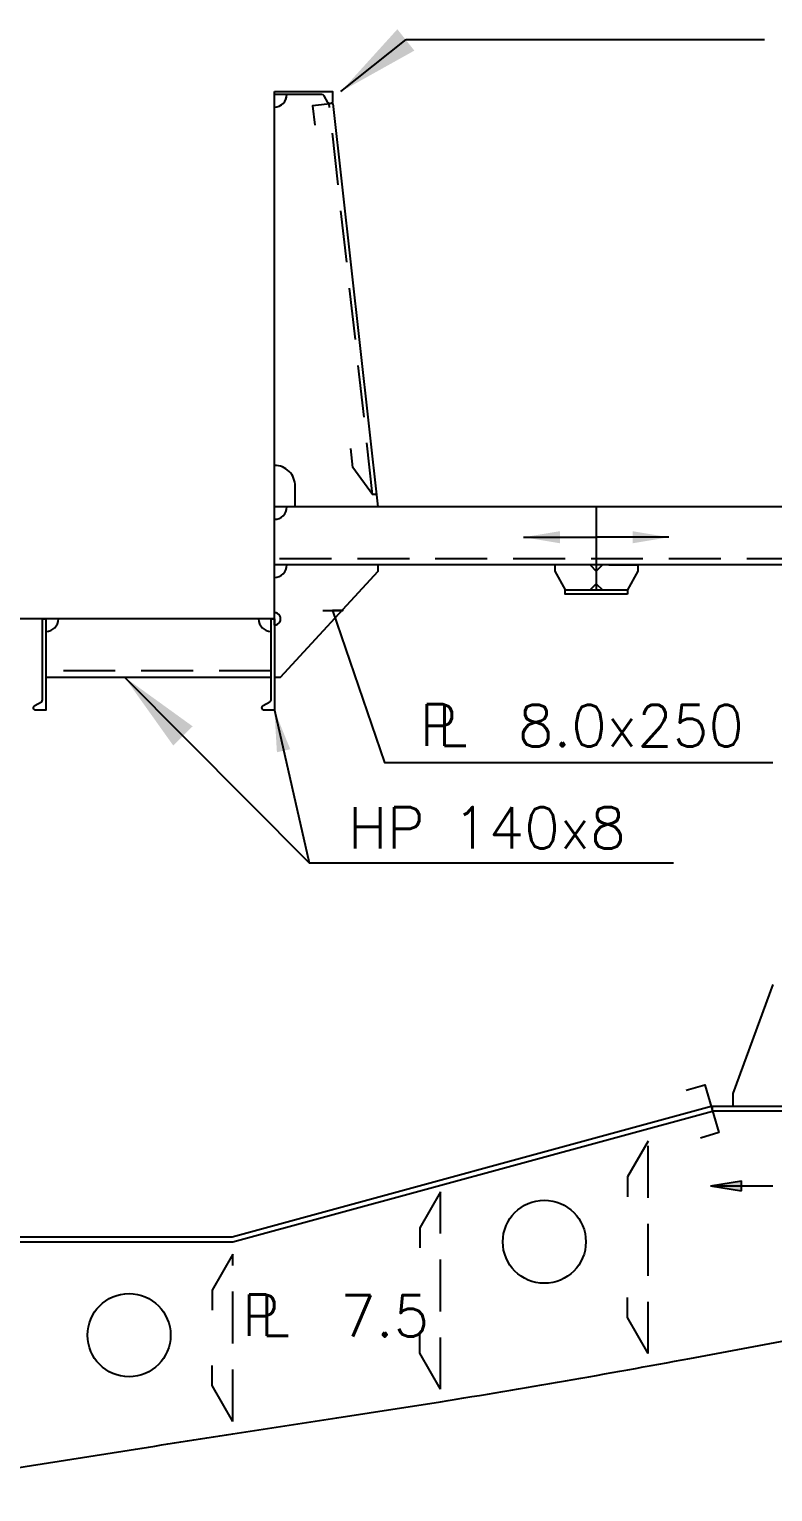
# Model space of a CAD drawing. Extents: x 53504 to 217282, y 25397 to 142583.
# Drawn here: x 172543 to 174333, y 133324 to 136846 of the extents above; entities that cross this region are included whole.
import ezdxf

# ---------------------------------------------------------------- set-up
doc = ezdxf.new("R2010")
doc.units = 0
doc.header["$LTSCALE"] = 250
doc.linetypes.add('DASHED', pattern=[0.75, 0.5, -0.25])
doc.layers.get('0').update_dxf_attribs({"linetype": 'CONTINUOUS'})
for name, color, linetype in [('035', 2, 'CONTINUOUS'), ('S0CO1', 1, 'CONTINUOUS'), ('S0CO2', 2, 'CONTINUOUS'), ('S0CO5', 4, 'CONTINUOUS'), ('S0DA1', 1, 'DASHED'), ('S0DA2', 2, 'DASHED'), ('S0TX2', 2, 'CONTINUOUS')]:
    doc.layers.add(name, color=color, linetype=linetype)
doc.styles.add('ROMANS', font='romans', dxfattribs={"height": 100})
doc.dimstyles.new('ORGINAL', dxfattribs={"dimscale": 100, "dimtxt": 1.8, "dimasz": 2, "dimexe": 0.5, "dimexo": 1, "dimgap": 0.5, "dimtad": 1, "dimdec": 0, "dimdsep": 46, "dimtxsty": 'ROMANS', "dimcen": 0, "dimclrd": 1, "dimclre": 1, "dimclrt": 2, "dimadec": 3, "dimazin": 2, "dimtfac": 1, "dimtdec": 0, "dimtmove": 0, "dimatfit": 3, "dimfxl": 1, "dimtvp": 100, "dimtolj": 1, "dimarcsym": 0})
doc.dimstyles.get("Standard").update_dxf_attribs({"dimscale": 50, "dimtxt": 2, "dimasz": 2, "dimexe": 0.5, "dimexo": 1, "dimgap": 1, "dimtad": 1, "dimdsep": 46, "dimtxsty": 'ROMANS', "dimcen": 1.5, "dimclrd": 1, "dimclre": 1, "dimclrt": 2, "dimazin": 2, "dimtfac": 1, "dimtmove": 2, "dimatfit": 3, "dimfxl": 1, "dimtvp": 100, "dimtolj": 1, "dimarcsym": 0})

# ---------------------------------------------------------------- blocks, each defined once
blk = doc.blocks.new('PILD')
at = {"color": 1, "linetype": 'ByBlock'}
blk.add_line((0, 0), (250, 0), dxfattribs=at)
blk.add_solid([(125, 20.8), (125, -20.8), (0, 0)], dxfattribs=at)
blk = doc.blocks.new('PILC')
at = {"color": 1, "linetype": 'ByBlock'}
blk.add_line((0, 0), (-250, 0), dxfattribs=at)
blk.add_solid([(-125, 20.8), (-125, -20.8), (0, 0)], dxfattribs=at)
blk = doc.blocks.new('PLT-FORBI')
at = {"layer": 'S0CO1'}
for name, p in [('PILD', (-250, 0)), ('PILC', (250, 0))]:
    blk.add_blockref(name, p, dxfattribs=at)
blk = doc.blocks.new('240x8')
at = {"color": 0}
blk.add_lwpolyline([(0, 0), (0, -220), (-24, -220, -0.767327), (-27, -208.8), (-10.8, -199.4, 0.267949), (-8, -194.7), (-8, 0)], format="xyb", close=True, dxfattribs=at)
blk = doc.blocks.new('PLDIM2')
at = {"layer": 'S0TX2', "style": 'ROMANS'}
for s, p in [('P', (-19.2, 0.3)), ('L', (22.8, 0.3))]:
    blk.add_text(s, height=100, dxfattribs=at).set_placement(p)
blk.add_attdef('XX.X', (168.5, -1.5), '', height=100, dxfattribs=at)
blk = doc.blocks.new('FF')
at = {"color": 0}
blk.add_lwpolyline([(0, 0), (140, 0), (140, -23, -0.767327), (128.8, -26), (119.6, -10, 0.267949), (114.4, -7), (0, -7)], format="xyb", close=True, dxfattribs=at)
blk = doc.blocks.new('ST10005')
at = {"color": 1}
for p, q in [((0, 0), (2, 0.317)), ((0, 0), (2, -0.317)), ((0, 0), (4, 0)), ((2, 0.317), (2, -0.317))]:
    blk.add_line(p, q, dxfattribs=at)
blk.add_solid([(0, 0), (2, 0.317), (0, 0), (2, -0.317)], dxfattribs=at)

msp = doc.modelspace()

# ---------------------------------------------------------------- linework, layer by layer
at = {"layer": '035', "color": 0}
for p, q in [((174333.047, 134546.227), (174236.583, 134283.227)), ((174236.583, 134283.227), (174236.583, 134253.227))]:
    msp.add_line(p, q, dxfattribs=at)
at = {"layer": 'S0CO1', "color": 0}
for p, q in [((173383.047, 135696.227), (173274.679, 136667.706)), ((176833.047, 135556.227), (173133.047, 135556.227)), ((173893.047, 135556.227), (173908.047, 135541.227)), ((173923.047, 135556.227), (173908.047, 135541.227)), ((173908.047, 135511.227), (173893.047, 135496.227)), ((173908.047, 135511.227), (173923.047, 135496.227)), ((172583.047, 135286.385), (173125.047, 135286.385))]:
    msp.add_line(p, q, dxfattribs=at)
for points in [[(173274.679, 136667.706), (173224.987, 136662.163), (173230.237, 136615.102)], [(173379.7, 135726.227), (173369.638, 135726.227), (173322.204, 135790.647), (173317.097, 135836.427)], [(173133.047, 135286.385), (173148.047, 135286.385), (173383.047, 135541.227), (173383.047, 135556.227)], [(173878.047, 135556.227), (173808.047, 135556.227), (173808.047, 135541.227), (173833.047, 135496.227)], [(173938.047, 135556.227), (174008.047, 135556.227), (174008.047, 135541.227), (173983.047, 135496.227)], [(174124.797, 134291.164), (174169.09, 134304.446), (174203.557, 134189.502), (174159.263, 134176.22)], [(172093.047, 133938.389), (173031.286, 133938.389), (174184.6, 134252.721)], [(172093.047, 133926.389), (173033.047, 133926.389), (174188.047, 134241.227)], [(174033.047, 134168.976), (173983.047, 134082.373), (173983.047, 134034.215)], [(173533.047, 134046.312), (173483.047, 133959.709), (173483.047, 133911.551)], [(173033.047, 133896.389), (172983.047, 133809.786), (172983.047, 133761.629)], [(174033.047, 133657.001), (173983.047, 133743.603), (173983.047, 133791.761)], [(173533.047, 133571.142), (173483.047, 133657.745), (173483.047, 133705.903)], [(173033.047, 133493.881), (172983.047, 133580.483), (172983.047, 133628.641)]]:
    msp.add_lwpolyline(points, dxfattribs=at)
msp.add_lwpolyline([(173183.047, 135696.227), (173183.047, 135746.227, 0.41421362), (173133.047, 135796.227)], format="xyb", dxfattribs=at)
for centre in [(173783.047, 133926.273), (172783.047, 133701.389)]:
    msp.add_circle(centre, 100, dxfattribs=at)
for centre, radius, start, end in [((173133.047, 136689.227), 30, 270.000006, 0), ((173133.047, 136689.227), 30, 269.999941, 0.000006), ((173133.047, 135696.227), 30, 270.000007, 0), ((173133.047, 135556.227), 30, 270.000007, 0), ((173133.047, 135426.385), 15, 270, 90.000007), ((172583.047, 135426.385), 30, 270.000007, 0), ((173125.047, 135426.385), 30, 180, 269.999993)]:
    msp.add_arc(centre, radius, start, end, dxfattribs=at)
at = {"layer": 'S0CO2', "color": 0}
msp.add_lwpolyline([(173983.047, 135486.227), (173833.047, 135486.227), (173833.047, 135496.227), (173983.047, 135496.227)], close=True, dxfattribs=at)
msp.add_lwpolyline([(174571.097, 134241.227), (174188.047, 134241.227), (174188.047, 134253.227), (174571.097, 134253.227)], dxfattribs=at)
at = {"layer": 'S0CO5', "color": 0}
for p, q in [((176833.047, 135696.227), (173133.047, 135696.227)), ((173908.047, 135696.227), (173908.047, 135496.227)), ((173133.047, 135426.385), (170923.047, 135426.385))]:
    msp.add_line(p, q, dxfattribs=at)
msp.add_lwpolyline([(172033.047, 133324.41), (172133.047, 133324.311, 0.002307), (172533.047, 133384.964), (172783.033, 133424.506, -0.001231), (173033.047, 133463.881), (173283.104, 133502.146, 0.002418), (173533.047, 133541.142, 0.006276), (174133.746, 133645.597), (174733.047, 133757.803, 0.001073), (175061.937, 133820.223, 0.008304), (175389.603, 133888.782, 0.011927), (175714.18, 133970.527, 0.019183), (176033.047, 134072.294, 0.010623), (176164.708, 134123.141, 0.017778), (176293.271, 134181.381, 0.021351), (176416.854, 134249.471, 0.028506), (176533.047, 134329.522, 0.037503), (176649.198, 134434.571, 0.053094), (176744.533, 134558.818, 0.06083), (176809.262, 134701.119, 0.076496), (176833.047, 134855.628), (176833.047, 136696.227)], format="xyb", dxfattribs=at)
msp.add_lwpolyline([(173133.047, 135411.385), (173133.047, 136696.227)], dxfattribs=at)
at = {"layer": 'S0DA1', "color": 0}
for p, q in [((173369.638, 135726.227), (173264.74, 136666.597)), ((176833.047, 135571.227), (173133.047, 135571.227)), ((173125.047, 135301.385), (172583.047, 135301.385))]:
    msp.add_line(p, q, dxfattribs=at)
at = {"layer": 'S0DA2', "color": 0}
for p, q in [((174033.047, 133657.001), (174033.047, 134168.976)), ((173533.047, 133571.142), (173533.047, 134046.312)), ((173033.047, 133493.881), (173033.047, 133896.389))]:
    msp.add_line(p, q, dxfattribs=at)
at = {"layer": 'S0TX2', "color": 0}
msp.add_lwpolyline([(173249.669, 135446.418), (173297.977, 135446.418), (173272.977, 135446.418), (173397.952, 135080.519), (174332.94, 135080.519)], dxfattribs=at)

# ---------------------------------------------------------------- block references
at = {"layer": 'S0CO1', "color": 0, "xscale": -0.7, "yscale": 0.7, "zscale": 0.7}
msp.add_blockref('PLT-FORBI', (173908.047, 135623.084), dxfattribs=at)
at = {"layer": 'S0CO1', "color": 0, "xscale": -37.5, "yscale": 37.5, "zscale": 37.5, "rotation": 180}
msp.add_blockref('ST10005', (174183.047, 134061.059), dxfattribs=at)
at = {"layer": 'S0CO2', "color": 0}
for name, p in [('FF', (173133.047, 136696.227)), ('240x8', (172583.047, 135426.385)), ('240x8', (173133.047, 135426.385))]:
    msp.add_blockref(name, p, dxfattribs=at)
at = {"layer": 'S0TX2', "color": 0}
ref = msp.add_blockref('PLDIM2', (173502.424, 135120.572), dxfattribs=at)
ref.add_attrib('XX.X', '8.0x250', (173719.42, 135119.113), dxfattribs={"height": 100, "style": 'ROMANS'})
ref = msp.add_blockref('PLDIM2', (173074.571, 133699.44), dxfattribs=at)
ref.add_attrib('XX.X', '7.5', (173291.567, 133697.981), dxfattribs={"height": 100, "style": 'ROMANS'})

# ---------------------------------------------------------------- texts
at = {"layer": 'S0TX2', "color": 0, "style": 'ROMANS'}
msp.add_text('HP 140x8', height=100, dxfattribs=at).set_placement((173310.307, 134873.228))

# ---------------------------------------------------------------- leaders
at = {"layer": 'S0CO1', "color": 0}
msp.add_leader([(173133.047, 135206.385), (173216.457, 134838.856), (174094.319, 134838.856)], dimstyle='STANDARD', override={"dimgap": 1, "dimtad": 0}, dxfattribs=at)
at = {"layer": 'S0TX2', "color": 0}
for points in [[(173293.046, 136696.227), (173450.598, 136821.584), (174313.056, 136821.584)], [(172771.981, 135286.385), (173216.457, 134838.856), (174094.319, 134838.856)]]:
    msp.add_leader(points, dimstyle='ORGINAL', dxfattribs=at)

doc.saveas('drawing.dxf')
